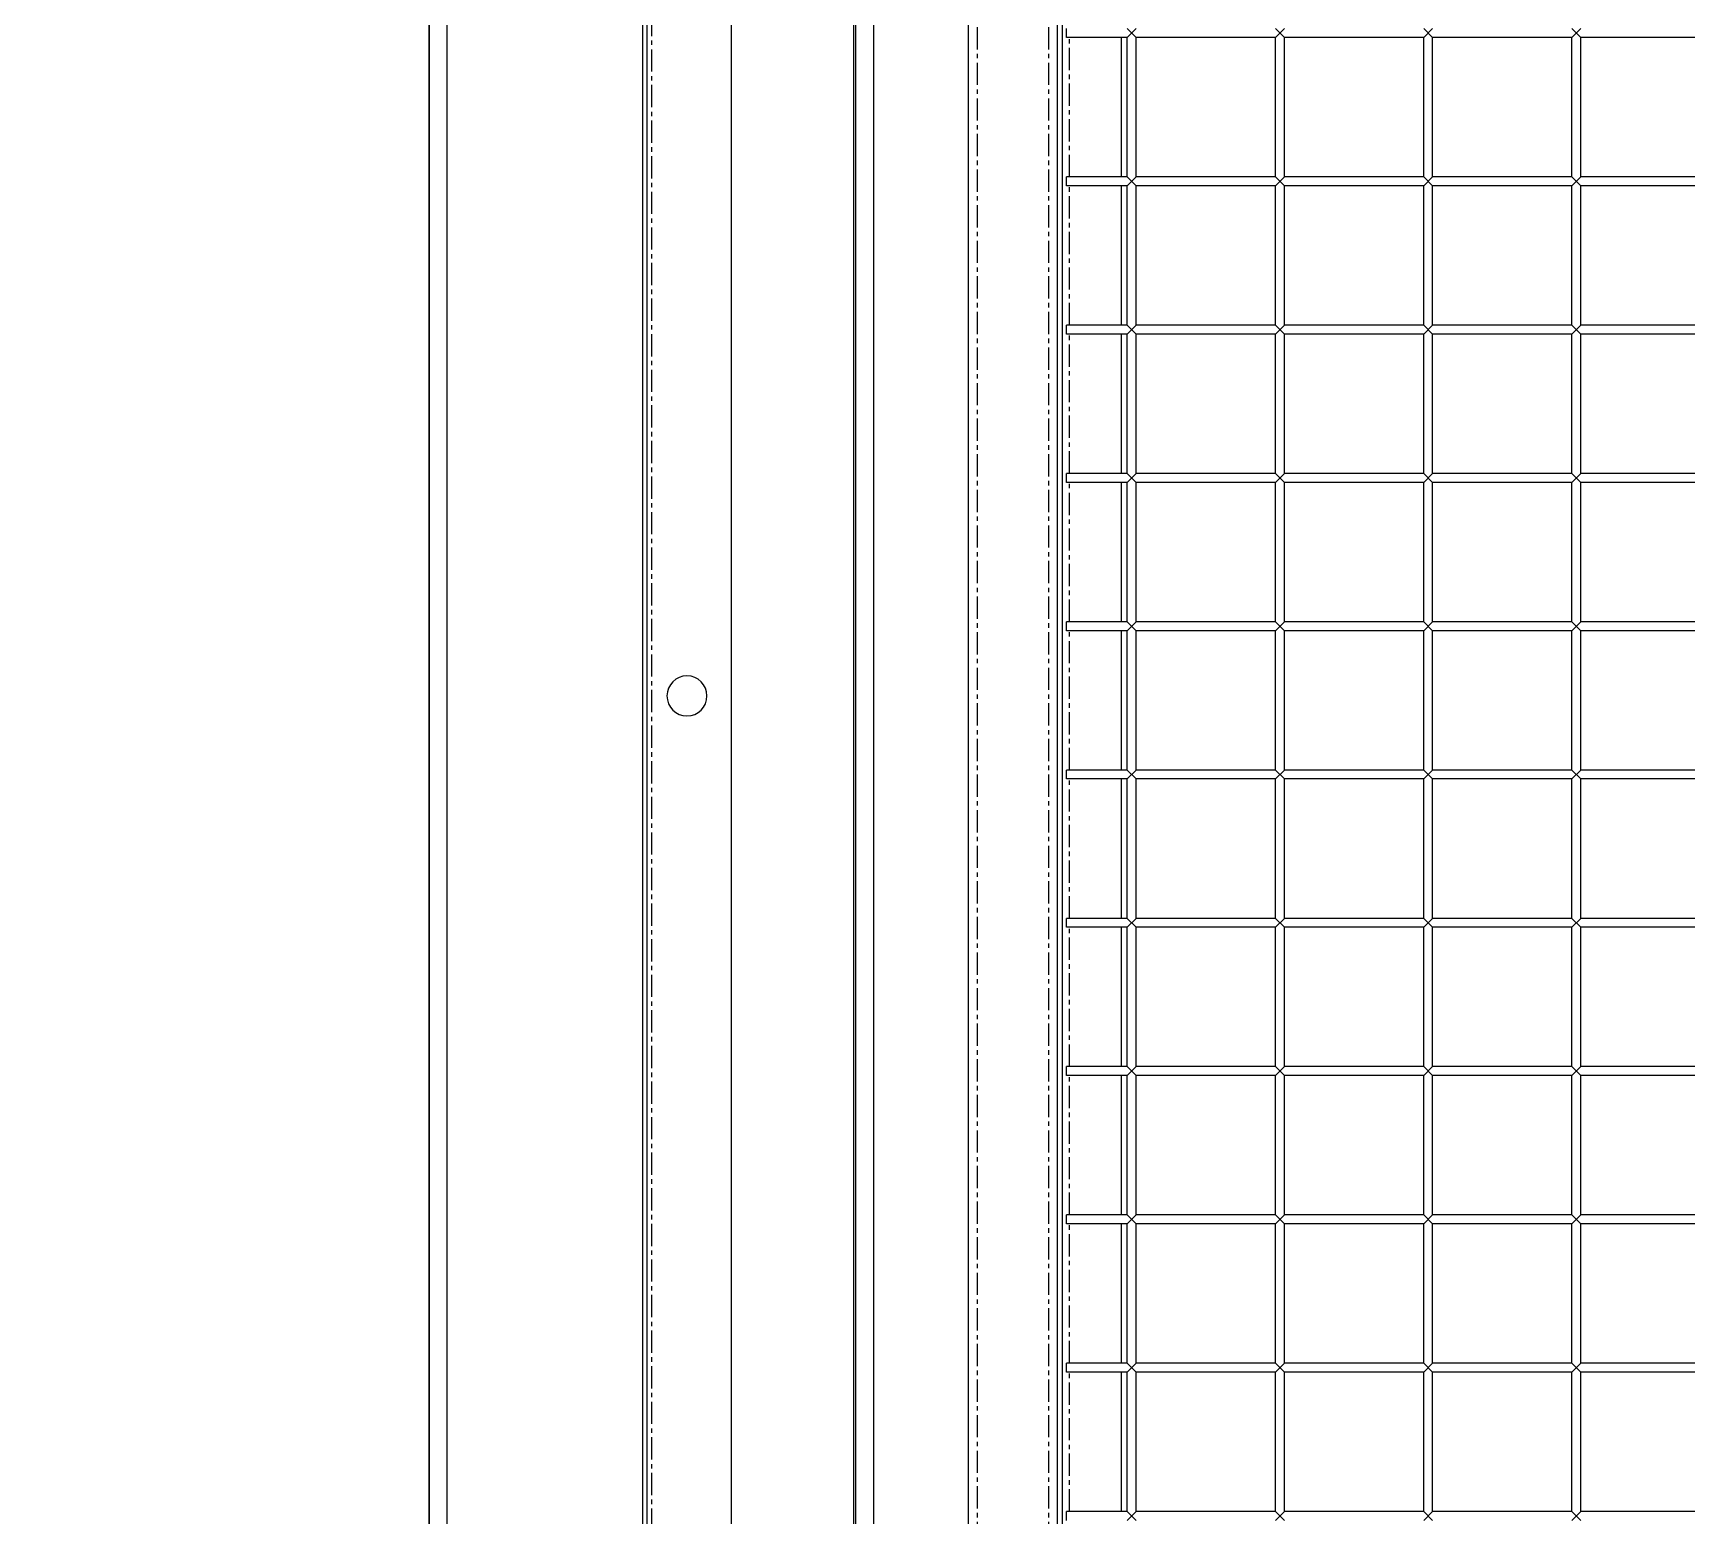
# Model space of a CAD drawing. Header units: millimetres. Extents: x -198529 to 244266, y -64 to 158464.
# Drawn here: x -173154 to -172596, y 94807 to 95307 of the extents above; entities that cross this region are included whole.
import ezdxf

# ---------------------------------------------------------------- set-up
doc = ezdxf.new("R2010")
doc.units = ezdxf.units.MM
doc.linetypes.add('CENTER', pattern=[12, 7.5, -1.5, 1.5, -1.5])
for name, color, linetype in [('0-DCC', 30, 'Continuous'), ('0-DCC-STRUC', 180, 'Continuous'), ('COIL-BANK', 8, 'Continuous')]:
    doc.layers.add(name, color=color, linetype=linetype)

# ---------------------------------------------------------------- blocks, each defined once
blk = doc.blocks.new('DCC2850x1800(右)')
at = {"color": 0, "linetype": 'Continuous'}
for p, q in [((65616, -74478.48), (65616, -72678.48)), ((65646, -74478.48), (65646, -72678.48)), ((65684.72, -74441.08), (65684.72, -72678.48)), ((65726, -74441.08), (65726, -72678.48)), ((65754.5, -72678.48), (65754.5, -74478.48)), ((65756, -72678.48), (65756, -74478.48)), ((65614.5, -72730.88), (65614.5, -74426.08)), ((65392.5, -73706.48), (65439.5, -73706.48)), ((65442.5, -73703.48), (65439.5, -73706.48)), ((65442.5, -73706.48), (65439.5, -73703.48)), ((65439.5, -73753.48), (65439.5, -73706.48)), ((65442.5, -73753.48), (65442.5, -73706.48)), ((65442.5, -73706.48), (65489.5, -73706.48)), ((65489.5, -73706.48), (65492.5, -73703.48)), ((65492.5, -73706.48), (65489.5, -73703.48)), ((65489.5, -73753.48), (65489.5, -73706.48)), ((65492.5, -73753.48), (65492.5, -73706.48)), ((65492.5, -73706.48), (65539.5, -73706.48)), ((65539.5, -73706.48), (65542.5, -73703.48)), ((65542.5, -73706.48), (65539.5, -73703.48)), ((65539.5, -73753.48), (65539.5, -73706.48)), ((65542.5, -73753.48), (65542.5, -73706.48)), ((65542.5, -73706.48), (65589.5, -73706.48)), ((65589.5, -73706.48), (65592.5, -73703.48)), ((65592.5, -73706.48), (65589.5, -73703.48)), ((65589.5, -73753.48), (65589.5, -73706.48)), ((65592.5, -73753.48), (65592.5, -73706.48)), ((65592.5, -73706.48), (65613, -73706.48)), ((65594.5, -73706.48), (65594.5, -73753.48)), ((65613, -73706.48), (65613, -73703.48)), ((65392.5, -73753.48), (65439.5, -73753.48)), ((65392.5, -73756.48), (65439.5, -73756.48)), ((65442.5, -73753.48), (65439.5, -73756.48)), ((65442.5, -73756.48), (65439.5, -73753.48)), ((65439.5, -73803.48), (65439.5, -73756.48)), ((65442.5, -73753.48), (65489.5, -73753.48)), ((65442.5, -73803.48), (65442.5, -73756.48)), ((65442.5, -73756.48), (65489.5, -73756.48)), ((65492.5, -73753.48), (65489.5, -73756.48)), ((65492.5, -73756.48), (65489.5, -73753.48)), ((65489.5, -73803.48), (65489.5, -73756.48)), ((65492.5, -73753.48), (65539.5, -73753.48)), ((65492.5, -73803.48), (65492.5, -73756.48)), ((65492.5, -73756.48), (65539.5, -73756.48)), ((65539.5, -73756.48), (65542.5, -73753.48)), ((65542.5, -73756.48), (65539.5, -73753.48)), ((65539.5, -73803.48), (65539.5, -73756.48)), ((65542.5, -73753.48), (65589.5, -73753.48)), ((65542.5, -73803.48), (65542.5, -73756.48)), ((65542.5, -73756.48), (65589.5, -73756.48)), ((65589.5, -73756.48), (65592.5, -73753.48)), ((65592.5, -73756.48), (65589.5, -73753.48)), ((65589.5, -73803.48), (65589.5, -73756.48)), ((65592.5, -73753.48), (65613, -73753.48)), ((65592.5, -73803.48), (65592.5, -73756.48)), ((65592.5, -73756.48), (65613, -73756.48)), ((65594.5, -73756.48), (65594.5, -73803.48)), ((65613, -73756.48), (65613, -73753.48)), ((65392.5, -73803.48), (65439.5, -73803.48)), ((65392.5, -73806.48), (65439.5, -73806.48)), ((65442.5, -73803.48), (65439.5, -73806.48)), ((65442.5, -73806.48), (65439.5, -73803.48)), ((65439.5, -73853.48), (65439.5, -73806.48)), ((65442.5, -73803.48), (65489.5, -73803.48)), ((65442.5, -73853.48), (65442.5, -73806.48)), ((65442.5, -73806.48), (65489.5, -73806.48)), ((65492.5, -73803.48), (65489.5, -73806.48)), ((65492.5, -73806.48), (65489.5, -73803.48)), ((65489.5, -73853.48), (65489.5, -73806.48)), ((65492.5, -73803.48), (65539.5, -73803.48)), ((65492.5, -73853.48), (65492.5, -73806.48)), ((65492.5, -73806.48), (65539.5, -73806.48)), ((65542.5, -73803.48), (65539.5, -73806.48)), ((65542.5, -73806.48), (65539.5, -73803.48)), ((65539.5, -73853.48), (65539.5, -73806.48)), ((65542.5, -73803.48), (65589.5, -73803.48)), ((65542.5, -73853.48), (65542.5, -73806.48)), ((65542.5, -73806.48), (65589.5, -73806.48)), ((65589.5, -73806.48), (65592.5, -73803.48)), ((65592.5, -73806.48), (65589.5, -73803.48)), ((65589.5, -73853.48), (65589.5, -73806.48)), ((65592.5, -73803.48), (65613, -73803.48)), ((65592.5, -73853.48), (65592.5, -73806.48)), ((65592.5, -73806.48), (65613, -73806.48)), ((65594.5, -73806.48), (65594.5, -73853.48)), ((65613, -73806.48), (65613, -73803.48)), ((65392.5, -73853.48), (65439.5, -73853.48)), ((65392.5, -73856.48), (65439.5, -73856.48)), ((65442.5, -73853.48), (65439.5, -73856.48)), ((65442.5, -73856.48), (65439.5, -73853.48)), ((65439.5, -73903.48), (65439.5, -73856.48)), ((65442.5, -73853.48), (65489.5, -73853.48)), ((65442.5, -73903.48), (65442.5, -73856.48)), ((65442.5, -73856.48), (65489.5, -73856.48)), ((65492.5, -73853.48), (65489.5, -73856.48)), ((65492.5, -73856.48), (65489.5, -73853.48)), ((65489.5, -73903.48), (65489.5, -73856.48)), ((65492.5, -73853.48), (65539.5, -73853.48)), ((65492.5, -73903.48), (65492.5, -73856.48)), ((65492.5, -73856.48), (65539.5, -73856.48)), ((65542.5, -73853.48), (65539.5, -73856.48)), ((65542.5, -73856.48), (65539.5, -73853.48)), ((65539.5, -73903.48), (65539.5, -73856.48)), ((65542.5, -73853.48), (65589.5, -73853.48)), ((65542.5, -73903.48), (65542.5, -73856.48)), ((65542.5, -73856.48), (65589.5, -73856.48)), ((65592.5, -73853.48), (65589.5, -73856.48)), ((65592.5, -73856.48), (65589.5, -73853.48)), ((65589.5, -73903.48), (65589.5, -73856.48)), ((65592.5, -73853.48), (65613, -73853.48)), ((65592.5, -73903.48), (65592.5, -73856.48)), ((65592.5, -73856.48), (65613, -73856.48)), ((65594.5, -73856.48), (65594.5, -73903.48)), ((65613, -73856.48), (65613, -73853.48)), ((65392.5, -73903.48), (65439.5, -73903.48)), ((65392.5, -73906.48), (65439.5, -73906.48)), ((65442.5, -73903.48), (65439.5, -73906.48)), ((65442.5, -73906.48), (65439.5, -73903.48)), ((65439.5, -73953.48), (65439.5, -73906.48)), ((65442.5, -73903.48), (65489.5, -73903.48)), ((65442.5, -73953.48), (65442.5, -73906.48)), ((65442.5, -73906.48), (65489.5, -73906.48)), ((65492.5, -73903.48), (65489.5, -73906.48)), ((65492.5, -73906.48), (65489.5, -73903.48)), ((65489.5, -73953.48), (65489.5, -73906.48)), ((65492.5, -73903.48), (65539.5, -73903.48)), ((65492.5, -73953.48), (65492.5, -73906.48)), ((65492.5, -73906.48), (65539.5, -73906.48)), ((65542.5, -73903.48), (65539.5, -73906.48)), ((65542.5, -73906.48), (65539.5, -73903.48)), ((65539.5, -73953.48), (65539.5, -73906.48)), ((65542.5, -73903.48), (65589.5, -73903.48)), ((65542.5, -73953.48), (65542.5, -73906.48)), ((65542.5, -73906.48), (65589.5, -73906.48)), ((65592.5, -73903.48), (65589.5, -73906.48)), ((65592.5, -73906.48), (65589.5, -73903.48)), ((65589.5, -73953.48), (65589.5, -73906.48)), ((65592.5, -73903.48), (65613, -73903.48)), ((65592.5, -73953.48), (65592.5, -73906.48)), ((65592.5, -73906.48), (65613, -73906.48)), ((65594.5, -73906.48), (65594.5, -73953.48)), ((65613, -73906.48), (65613, -73903.48)), ((65392.5, -73953.48), (65439.5, -73953.48)), ((65392.5, -73956.48), (65439.5, -73956.48)), ((65442.5, -73953.48), (65439.5, -73956.48)), ((65442.5, -73956.48), (65439.5, -73953.48)), ((65439.5, -74003.48), (65439.5, -73956.48)), ((65442.5, -73953.48), (65489.5, -73953.48)), ((65442.5, -74003.48), (65442.5, -73956.48)), ((65442.5, -73956.48), (65489.5, -73956.48)), ((65492.5, -73953.48), (65489.5, -73956.48)), ((65492.5, -73956.48), (65489.5, -73953.48)), ((65489.5, -74003.48), (65489.5, -73956.48)), ((65492.5, -73953.48), (65539.5, -73953.48)), ((65492.5, -74003.48), (65492.5, -73956.48)), ((65492.5, -73956.48), (65539.5, -73956.48)), ((65542.5, -73953.48), (65539.5, -73956.48)), ((65542.5, -73956.48), (65539.5, -73953.48)), ((65539.5, -74003.48), (65539.5, -73956.48)), ((65542.5, -73953.48), (65589.5, -73953.48)), ((65542.5, -74003.48), (65542.5, -73956.48)), ((65542.5, -73956.48), (65589.5, -73956.48)), ((65592.5, -73953.48), (65589.5, -73956.48)), ((65592.5, -73956.48), (65589.5, -73953.48)), ((65589.5, -74003.48), (65589.5, -73956.48)), ((65592.5, -73953.48), (65613, -73953.48)), ((65592.5, -74003.48), (65592.5, -73956.48)), ((65592.5, -73956.48), (65613, -73956.48)), ((65594.5, -73956.48), (65594.5, -74003.48)), ((65613, -73956.48), (65613, -73953.48)), ((65392.5, -74003.48), (65439.5, -74003.48)), ((65392.5, -74006.48), (65439.5, -74006.48)), ((65442.5, -74003.48), (65439.5, -74006.48)), ((65442.5, -74006.48), (65439.5, -74003.48)), ((65439.5, -74053.48), (65439.5, -74006.48)), ((65442.5, -74003.48), (65489.5, -74003.48)), ((65442.5, -74053.48), (65442.5, -74006.48)), ((65442.5, -74006.48), (65489.5, -74006.48)), ((65492.5, -74003.48), (65489.5, -74006.48)), ((65492.5, -74006.48), (65489.5, -74003.48)), ((65489.5, -74053.48), (65489.5, -74006.48)), ((65492.5, -74003.48), (65539.5, -74003.48)), ((65492.5, -74053.48), (65492.5, -74006.48)), ((65492.5, -74006.48), (65539.5, -74006.48)), ((65542.5, -74003.48), (65539.5, -74006.48)), ((65542.5, -74006.48), (65539.5, -74003.48)), ((65539.5, -74053.48), (65539.5, -74006.48)), ((65542.5, -74003.48), (65589.5, -74003.48)), ((65542.5, -74053.48), (65542.5, -74006.48)), ((65542.5, -74006.48), (65589.5, -74006.48)), ((65592.5, -74003.48), (65589.5, -74006.48)), ((65592.5, -74006.48), (65589.5, -74003.48)), ((65589.5, -74053.48), (65589.5, -74006.48)), ((65592.5, -74003.48), (65613, -74003.48)), ((65592.5, -74053.48), (65592.5, -74006.48)), ((65592.5, -74006.48), (65613, -74006.48)), ((65594.5, -74006.48), (65594.5, -74053.48)), ((65613, -74006.48), (65613, -74003.48)), ((65392.5, -74053.48), (65439.5, -74053.48)), ((65392.5, -74056.48), (65439.5, -74056.48)), ((65442.5, -74053.48), (65439.5, -74056.48)), ((65442.5, -74056.48), (65439.5, -74053.48)), ((65439.5, -74103.48), (65439.5, -74056.48)), ((65442.5, -74053.48), (65489.5, -74053.48)), ((65442.5, -74103.48), (65442.5, -74056.48)), ((65442.5, -74056.48), (65489.5, -74056.48)), ((65492.5, -74053.48), (65489.5, -74056.48)), ((65492.5, -74056.48), (65489.5, -74053.48)), ((65489.5, -74103.48), (65489.5, -74056.48)), ((65492.5, -74053.48), (65539.5, -74053.48)), ((65492.5, -74103.48), (65492.5, -74056.48)), ((65492.5, -74056.48), (65539.5, -74056.48)), ((65542.5, -74053.48), (65539.5, -74056.48)), ((65542.5, -74056.48), (65539.5, -74053.48)), ((65539.5, -74103.48), (65539.5, -74056.48)), ((65542.5, -74053.48), (65589.5, -74053.48)), ((65542.5, -74103.48), (65542.5, -74056.48)), ((65542.5, -74056.48), (65589.5, -74056.48)), ((65592.5, -74053.48), (65589.5, -74056.48)), ((65592.5, -74056.48), (65589.5, -74053.48)), ((65589.5, -74103.48), (65589.5, -74056.48)), ((65592.5, -74053.48), (65613, -74053.48)), ((65592.5, -74103.48), (65592.5, -74056.48)), ((65592.5, -74056.48), (65613, -74056.48)), ((65594.5, -74056.48), (65594.5, -74103.48)), ((65613, -74056.48), (65613, -74053.48)), ((65392.5, -74103.48), (65439.5, -74103.48)), ((65392.5, -74106.48), (65439.5, -74106.48)), ((65442.5, -74103.48), (65439.5, -74106.48)), ((65442.5, -74106.48), (65439.5, -74103.48)), ((65439.5, -74153.48), (65439.5, -74106.48)), ((65442.5, -74103.48), (65489.5, -74103.48)), ((65442.5, -74153.48), (65442.5, -74106.48)), ((65442.5, -74106.48), (65489.5, -74106.48)), ((65492.5, -74103.48), (65489.5, -74106.48)), ((65492.5, -74106.48), (65489.5, -74103.48)), ((65489.5, -74153.48), (65489.5, -74106.48)), ((65492.5, -74103.48), (65539.5, -74103.48)), ((65492.5, -74153.48), (65492.5, -74106.48)), ((65492.5, -74106.48), (65539.5, -74106.48)), ((65542.5, -74103.48), (65539.5, -74106.48)), ((65542.5, -74106.48), (65539.5, -74103.48)), ((65539.5, -74153.48), (65539.5, -74106.48)), ((65542.5, -74103.48), (65589.5, -74103.48)), ((65542.5, -74153.48), (65542.5, -74106.48)), ((65542.5, -74106.48), (65589.5, -74106.48)), ((65592.5, -74103.48), (65589.5, -74106.48)), ((65592.5, -74106.48), (65589.5, -74103.48)), ((65589.5, -74153.48), (65589.5, -74106.48)), ((65592.5, -74103.48), (65613, -74103.48)), ((65592.5, -74153.48), (65592.5, -74106.48)), ((65592.5, -74106.48), (65613, -74106.48)), ((65594.5, -74106.48), (65594.5, -74153.48)), ((65613, -74106.48), (65613, -74103.48)), ((65392.5, -74153.48), (65439.5, -74153.48)), ((65442.5, -74153.48), (65439.5, -74156.48)), ((65442.5, -74156.48), (65439.5, -74153.48)), ((65442.5, -74153.48), (65489.5, -74153.48)), ((65492.5, -74153.48), (65489.5, -74156.48)), ((65492.5, -74156.48), (65489.5, -74153.48)), ((65492.5, -74153.48), (65539.5, -74153.48)), ((65542.5, -74153.48), (65539.5, -74156.48)), ((65542.5, -74156.48), (65539.5, -74153.48)), ((65542.5, -74153.48), (65589.5, -74153.48)), ((65592.5, -74153.48), (65589.5, -74156.48)), ((65592.5, -74156.48), (65589.5, -74153.48)), ((65592.5, -74153.48), (65613, -74153.48)), ((65613, -74156.48), (65613, -74153.48)), ((65392.5, -74156.48), (65439.5, -74156.48)), ((65439.5, -74203.48), (65439.5, -74156.48)), ((65442.5, -74203.48), (65442.5, -74156.48)), ((65442.5, -74156.48), (65489.5, -74156.48)), ((65489.5, -74203.48), (65489.5, -74156.48)), ((65492.5, -74203.48), (65492.5, -74156.48)), ((65492.5, -74156.48), (65539.5, -74156.48)), ((65539.5, -74203.48), (65539.5, -74156.48)), ((65542.5, -74203.48), (65542.5, -74156.48)), ((65542.5, -74156.48), (65589.5, -74156.48)), ((65589.5, -74203.48), (65589.5, -74156.48)), ((65592.5, -74203.48), (65592.5, -74156.48)), ((65592.5, -74156.48), (65613, -74156.48)), ((65594.5, -74156.48), (65594.5, -74203.48)), ((65392.5, -74203.48), (65439.5, -74203.48)), ((65442.5, -74203.48), (65439.5, -74206.48)), ((65442.5, -74206.48), (65439.5, -74203.48)), ((65442.5, -74203.48), (65489.5, -74203.48)), ((65492.5, -74203.48), (65489.5, -74206.48)), ((65492.5, -74206.48), (65489.5, -74203.48)), ((65492.5, -74203.48), (65539.5, -74203.48)), ((65542.5, -74203.48), (65539.5, -74206.48)), ((65542.5, -74206.48), (65539.5, -74203.48)), ((65542.5, -74203.48), (65589.5, -74203.48)), ((65592.5, -74203.48), (65589.5, -74206.48)), ((65592.5, -74206.48), (65589.5, -74203.48)), ((65592.5, -74203.48), (65613, -74203.48)), ((65613, -74206.48), (65613, -74203.48))]:
    blk.add_line(p, q, dxfattribs=at)
at = {"color": 0, "linetype": 'CENTER'}
for p, q in [((65619, -74478.48), (65619, -72678.48)), ((65643, -74478.48), (65643, -72678.48)), ((65753, -72678.48), (65753, -74478.48)), ((65612, -73753.48), (65612, -73706.48)), ((65612, -73803.48), (65612, -73756.48)), ((65612, -73853.48), (65612, -73806.48)), ((65612, -73903.48), (65612, -73856.48)), ((65612, -73953.48), (65612, -73906.48)), ((65612, -74003.48), (65612, -73956.48)), ((65612, -74053.48), (65612, -74006.48)), ((65612, -74103.48), (65612, -74056.48)), ((65612, -74153.48), (65612, -74106.48)), ((65612, -74203.48), (65612, -74156.48))]:
    blk.add_line(p, q, dxfattribs=at)
at = {"color": 0, "linetype": 'Continuous'}
blk.add_circle((65741, -73928.48), 6.75, dxfattribs=at)

msp = doc.modelspace()

# ---------------------------------------------------------------- hatches: boundary and pattern name
at = {"transparency": 33554687}
h = msp.add_hatch(dxfattribs=at)
h.set_pattern_fill('AR-CONC', color=252, scale=5)
h.paths.add_polyline_path([(-174270.77, 94453.01), (-173020.77, 94453.01), (-173020.77, 100553.01), (-174270.77, 100553.01)])

# ---------------------------------------------------------------- linework, layer by layer
at = {"layer": '0-DCC-STRUC'}
for points in [[(-173020.77, 94603.01), (-172870.77, 94603.01), (-172870.77, 96263.01), (-173020.77, 96263.01)], [(-173014.77, 94603.01), (-172876.77, 94603.01), (-172876.77, 96263.01), (-173014.77, 96263.01)]]:
    msp.add_lwpolyline(points, close=True, dxfattribs=at)
at = {"layer": 'COIL-BANK'}
msp.add_lwpolyline([(-174270.77, 94453.01), (-173020.77, 94453.01), (-173020.77, 100553.01), (-174270.77, 100553.01)], close=True, dxfattribs=at)

# ---------------------------------------------------------------- block references
at = {"layer": '0-DCC', "xscale": -1}
msp.add_blockref('DCC2850x1800(右)', (-107192.77, 169011.49), dxfattribs=at)

doc.saveas('drawing.dxf')
